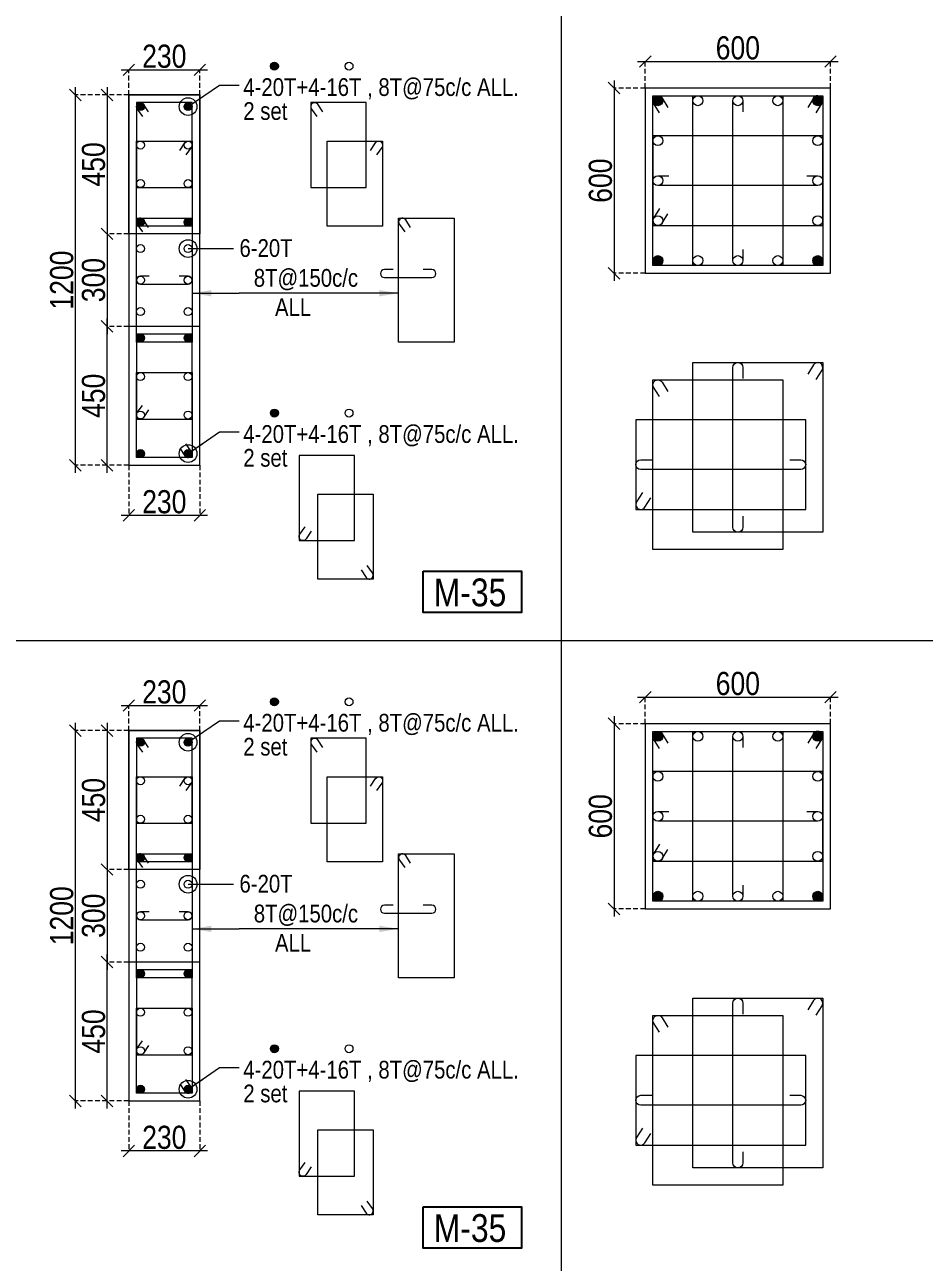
# Model space of a CAD drawing. Header units: millimetres. Extents: x 1112055 to 3390982, y -148532 to 766891.
# Drawn here: x 2171039 to 2182692, y 62093 to 78134 of the extents above; entities that cross this region are included whole.
import ezdxf
from ezdxf.enums import TextEntityAlignment as Align

# ---------------------------------------------------------------- set-up
doc = ezdxf.new("R2010")
doc.units = ezdxf.units.MM
doc.header["$PDMODE"] = 35
doc.header["$PDSIZE"] = -25
doc.linetypes.add('DASHED2', pattern=[0.375, 0.25, -0.125])
doc.linetypes.add('Hidden', pattern=[9.525, 6.35, -3.175])
for name, color, linetype, lineweight in [('B COL', 1, 'Continuous', 30), ('B COL. SIZE DIM', 220, 'Continuous', 25), ('B COLSCH', 204, 'Continuous', 20), ('B COLUMN', 1, 'Hidden', 9), ('B STEEL', 34, 'Continuous', 15), ('B-ST TEXT', 7, 'Continuous', 9)]:
    doc.layers.add(name, color=color, linetype=linetype, lineweight=lineweight)
doc.layers.add('B TEXT', color=7, linetype='Continuous')
doc.styles.add('dim inside', font='romans.shx', dxfattribs={"width": 0.8, "height": 125})
doc.styles.add('SWINC', font='swissc.ttf')
doc.styles.add('TAHOMA', font='tahoma.ttf')
doc.dimstyles.new('dim inside', dxfattribs={"dimtxt": 125, "dimasz": 100, "dimexe": 0, "dimexo": 0, "dimgap": 10, "dimtad": 0, "dimdec": 0, "dimzin": 0, "dimdsep": 46, "dimtxsty": 'dim inside', "dimblk": 'SMALL', "dimcen": 0.09, "dimadec": 0, "dimazin": 0, "dimtfac": 1, "dimtdec": 0, "dimtofl": 0, "dimtmove": 0, "dimatfit": 3, "dimfxl": 1, "dimtolj": 1, "dimtzin": 0, "dimarcsym": 2})
doc.dimstyles.new('PARESH', dxfattribs={"dimscale": 0, "dimtxt": 300, "dimasz": 150, "dimexe": 150, "dimexo": 150, "dimgap": 25, "dimtad": 1, "dimdec": 0, "dimzin": 0, "dimdsep": 46, "dimtxsty": 'TAHOMA', "dimblk": 'ARCHTICK', "dimcen": 100, "dimdle": 150, "dimclrd": 251, "dimclre": 251, "dimclrt": 6, "dimadec": 0, "dimazin": 0, "dimtfac": 1, "dimtdec": 0, "dimtix": 1, "dimtofl": 0, "dimtmove": 0, "dimatfit": 2, "dimfxl": 0.18, "dimtolj": 1, "dimtzin": 0, "dimlwd": 9, "dimlwe": 9, "dimarcsym": 0})

# ---------------------------------------------------------------- blocks, each defined once
blk = doc.blocks.new('_Oblique')
at = {"color": 0, "linetype": 'ByBlock', "lineweight": -2}
blk.add_line((-0.5, -0.5), (0.5, 0.5), dxfattribs=at)
blk = doc.blocks.new('*D3693')
at = {"layer": 'B COL. SIZE DIM', "color": 250, "lineweight": 9, "ltscale": 250, "transparency": 16777216}
blk.add_line((2172287, 69309), (2173407, 69309), dxfattribs=at)
at = {"layer": 'B COL. SIZE DIM', "color": 250, "linetype": 'DASHED2', "lineweight": 9, "ltscale": 250, "transparency": 16777216}
for p, q in [((2172387, 68984), (2172387, 69309)), ((2173307, 68984), (2173307, 69309))]:
    blk.add_line(p, q, dxfattribs=at)
at = {"layer": 'Defpoints', "color": 0, "transparency": 16777216}
for p in [(2173307, 69309), (2172387, 68984), (2173307, 68984)]:
    blk.add_point(p, dxfattribs=at)
at = {"layer": 'B COL. SIZE DIM', "color": 250, "lineweight": 9, "transparency": 16777216, "xscale": 150, "yscale": 150, "zscale": 150, "rotation": 180}
blk.add_blockref('_Oblique', (2172387, 69309), dxfattribs=at)
at = {"layer": 'B COL. SIZE DIM', "color": 250, "lineweight": 9, "transparency": 16777216, "xscale": 150, "yscale": 150, "zscale": 150}
blk.add_blockref('_Oblique', (2173307, 69309), dxfattribs=at)
at = {"layer": 'B COL. SIZE DIM', "color": 6, "transparency": 16777216, "insert": (2172847, 69484), "char_height": 300, "attachment_point": 5, "style": 'SWINC'}
blk.add_mtext('\\A1;230', dxfattribs=at)
blk = doc.blocks.new('*D3694')
at = {"layer": 'B COL. SIZE DIM', "color": 250, "lineweight": 9, "ltscale": 250, "transparency": 16777216}
blk.add_line((2172106, 67284), (2172106, 65884), dxfattribs=at)
at = {"layer": 'B COL. SIZE DIM', "color": 250, "linetype": 'DASHED2', "lineweight": 9, "ltscale": 250, "transparency": 16777216}
for p, q in [((2172387, 67184), (2172106, 67184)), ((2172387, 65984), (2172106, 65984))]:
    blk.add_line(p, q, dxfattribs=at)
at = {"layer": 'Defpoints', "color": 0, "transparency": 16777216}
for p in [(2172387, 67184), (2172106, 65984), (2172387, 65984)]:
    blk.add_point(p, dxfattribs=at)
at = {"layer": 'B COL. SIZE DIM', "color": 250, "lineweight": 9, "transparency": 16777216, "xscale": 150, "yscale": 150, "zscale": 150}
for p, rotation in [((2172106, 67184), 90), ((2172106, 65984), 270)]:
    blk.add_blockref('_Oblique', p, dxfattribs=dict(at, rotation=rotation))
at = {"layer": 'B COL. SIZE DIM', "color": 6, "transparency": 16777216, "insert": (2171931, 66584), "char_height": 300, "attachment_point": 5, "rotation": 90, "style": 'SWINC'}
blk.add_mtext('\\A1;300', dxfattribs=at)
blk = doc.blocks.new('*D3695')
at = {"layer": 'B COL. SIZE DIM', "color": 250, "lineweight": 9, "ltscale": 250, "transparency": 16777216}
blk.add_line((2172106, 69084), (2172106, 67084), dxfattribs=at)
at = {"layer": 'B COL. SIZE DIM', "color": 250, "linetype": 'DASHED2', "lineweight": 9, "ltscale": 250, "transparency": 16777216}
for p, q in [((2172387, 68984), (2172106, 68984)), ((2172387, 67184), (2172106, 67184))]:
    blk.add_line(p, q, dxfattribs=at)
at = {"layer": 'Defpoints', "color": 0, "transparency": 16777216}
for p in [(2172387, 68984), (2172106, 67184), (2172387, 67184)]:
    blk.add_point(p, dxfattribs=at)
at = {"layer": 'B COL. SIZE DIM', "color": 250, "lineweight": 9, "transparency": 16777216, "xscale": 150, "yscale": 150, "zscale": 150}
for p, rotation in [((2172106, 68984), 90), ((2172106, 67184), 270)]:
    blk.add_blockref('_Oblique', p, dxfattribs=dict(at, rotation=rotation))
at = {"layer": 'B COL. SIZE DIM', "color": 6, "transparency": 16777216, "insert": (2171931, 68084), "char_height": 300, "attachment_point": 5, "rotation": 90, "style": 'SWINC'}
blk.add_mtext('\\A1;450', dxfattribs=at)
blk = doc.blocks.new('*D3696')
at = {"layer": 'B COL. SIZE DIM', "color": 250, "lineweight": 9, "ltscale": 250, "transparency": 16777216}
blk.add_line((2172106, 64084), (2172106, 66084), dxfattribs=at)
at = {"layer": 'B COL. SIZE DIM', "color": 250, "linetype": 'DASHED2', "lineweight": 9, "ltscale": 250, "transparency": 16777216}
for p, q in [((2172387, 65984), (2172106, 65984)), ((2172387, 64184), (2172106, 64184))]:
    blk.add_line(p, q, dxfattribs=at)
at = {"layer": 'Defpoints', "color": 0, "transparency": 16777216}
for p in [(2172106, 65984), (2172387, 65984), (2172387, 64184)]:
    blk.add_point(p, dxfattribs=at)
at = {"layer": 'B COL. SIZE DIM', "color": 250, "lineweight": 9, "transparency": 16777216, "xscale": 150, "yscale": 150, "zscale": 150}
for p, rotation in [((2172106, 65984), 90), ((2172106, 64184), 270)]:
    blk.add_blockref('_Oblique', p, dxfattribs=dict(at, rotation=rotation))
at = {"layer": 'B COL. SIZE DIM', "color": 6, "transparency": 16777216, "insert": (2171931, 65084), "char_height": 300, "attachment_point": 5, "rotation": 90, "style": 'SWINC'}
blk.add_mtext('\\A1;450', dxfattribs=at)
blk = doc.blocks.new('*D3697')
at = {"layer": 'B COL. SIZE DIM', "color": 250, "lineweight": 9, "ltscale": 250, "transparency": 16777216}
blk.add_line((2171694, 69084), (2171694, 64084), dxfattribs=at)
at = {"layer": 'B COL. SIZE DIM', "color": 250, "linetype": 'DASHED2', "lineweight": 9, "ltscale": 250, "transparency": 16777216}
for p, q in [((2172387, 68984), (2171694, 68984)), ((2172387, 64184), (2171694, 64184))]:
    blk.add_line(p, q, dxfattribs=at)
at = {"layer": 'Defpoints', "color": 0, "transparency": 16777216}
for p in [(2172387, 68984), (2171694, 64184), (2172387, 64184)]:
    blk.add_point(p, dxfattribs=at)
at = {"layer": 'B COL. SIZE DIM', "color": 250, "lineweight": 9, "transparency": 16777216, "xscale": 150, "yscale": 150, "zscale": 150}
for p, rotation in [((2171694, 68984), 90), ((2171694, 64184), 270)]:
    blk.add_blockref('_Oblique', p, dxfattribs=dict(at, rotation=rotation))
at = {"layer": 'B COL. SIZE DIM', "color": 6, "transparency": 16777216, "insert": (2171519, 66584), "char_height": 300, "attachment_point": 5, "rotation": 90, "style": 'SWINC'}
blk.add_mtext('\\A1;1200', dxfattribs=at)
blk = doc.blocks.new('*D3698')
at = {"layer": 'B COL. SIZE DIM', "color": 250, "linetype": 'DASHED2', "lineweight": 9, "ltscale": 250, "transparency": 16777216}
for p, q in [((2172387, 64184), (2172387, 63535)), ((2173307, 64184), (2173307, 63535))]:
    blk.add_line(p, q, dxfattribs=at)
at = {"layer": 'B COL. SIZE DIM', "color": 250, "lineweight": 9, "ltscale": 250, "transparency": 16777216}
blk.add_line((2173407, 63535), (2172287, 63535), dxfattribs=at)
at = {"layer": 'Defpoints', "color": 0, "transparency": 16777216}
for p in [(2172387, 64184), (2173307, 64184), (2172387, 63535)]:
    blk.add_point(p, dxfattribs=at)
at = {"layer": 'B COL. SIZE DIM', "color": 250, "lineweight": 9, "transparency": 16777216, "xscale": 150, "yscale": 150, "zscale": 150, "rotation": 180}
blk.add_blockref('_Oblique', (2172387, 63535), dxfattribs=at)
at = {"layer": 'B COL. SIZE DIM', "color": 250, "lineweight": 9, "transparency": 16777216, "xscale": 150, "yscale": 150, "zscale": 150}
blk.add_blockref('_Oblique', (2173307, 63535), dxfattribs=at)
at = {"layer": 'B COL. SIZE DIM', "color": 6, "transparency": 16777216, "insert": (2172847, 63710), "char_height": 300, "attachment_point": 5, "style": 'SWINC'}
blk.add_mtext('\\A1;230', dxfattribs=at)
blk = doc.blocks.new('_ArchTick')
at = {"color": 0, "linetype": 'ByBlock', "const_width": 0.15}
blk.add_lwpolyline([(-0.5, -0.5), (0.5, 0.5)], dxfattribs=at)
blk = doc.blocks.new('*D3699')
at = {"layer": 'B COL. SIZE DIM', "color": 250, "lineweight": 9, "ltscale": 250, "transparency": 16777216}
blk.add_line((2172287, 77549), (2173407, 77549), dxfattribs=at)
at = {"layer": 'B COL. SIZE DIM', "color": 250, "linetype": 'DASHED2', "lineweight": 9, "ltscale": 250, "transparency": 16777216}
for p, q in [((2172387, 77224), (2172387, 77549)), ((2173307, 77224), (2173307, 77549))]:
    blk.add_line(p, q, dxfattribs=at)
at = {"layer": 'Defpoints', "color": 0, "transparency": 16777216}
for p in [(2173307, 77549), (2172387, 77224), (2173307, 77224)]:
    blk.add_point(p, dxfattribs=at)
at = {"layer": 'B COL. SIZE DIM', "color": 250, "lineweight": 9, "transparency": 16777216, "xscale": 150, "yscale": 150, "zscale": 150, "rotation": 180}
blk.add_blockref('_Oblique', (2172387, 77549), dxfattribs=at)
at = {"layer": 'B COL. SIZE DIM', "color": 250, "lineweight": 9, "transparency": 16777216, "xscale": 150, "yscale": 150, "zscale": 150}
blk.add_blockref('_Oblique', (2173307, 77549), dxfattribs=at)
at = {"layer": 'B COL. SIZE DIM', "color": 6, "transparency": 16777216, "insert": (2172847, 77724), "char_height": 300, "attachment_point": 5, "style": 'SWINC'}
blk.add_mtext('\\A1;230', dxfattribs=at)
blk = doc.blocks.new('*D3700')
at = {"layer": 'B COL. SIZE DIM', "color": 250, "lineweight": 9, "ltscale": 250, "transparency": 16777216}
blk.add_line((2172106, 75524), (2172106, 74124), dxfattribs=at)
at = {"layer": 'B COL. SIZE DIM', "color": 250, "linetype": 'DASHED2', "lineweight": 9, "ltscale": 250, "transparency": 16777216}
for p, q in [((2172387, 75424), (2172106, 75424)), ((2172387, 74224), (2172106, 74224))]:
    blk.add_line(p, q, dxfattribs=at)
at = {"layer": 'Defpoints', "color": 0, "transparency": 16777216}
for p in [(2172387, 75424), (2172106, 74224), (2172387, 74224)]:
    blk.add_point(p, dxfattribs=at)
at = {"layer": 'B COL. SIZE DIM', "color": 250, "lineweight": 9, "transparency": 16777216, "xscale": 150, "yscale": 150, "zscale": 150}
for p, rotation in [((2172106, 75424), 90), ((2172106, 74224), 270)]:
    blk.add_blockref('_Oblique', p, dxfattribs=dict(at, rotation=rotation))
at = {"layer": 'B COL. SIZE DIM', "color": 6, "transparency": 16777216, "insert": (2171931, 74824), "char_height": 300, "attachment_point": 5, "rotation": 90, "style": 'SWINC'}
blk.add_mtext('\\A1;300', dxfattribs=at)
blk = doc.blocks.new('*D3701')
at = {"layer": 'B COL. SIZE DIM', "color": 250, "lineweight": 9, "ltscale": 250, "transparency": 16777216}
blk.add_line((2172106, 77324), (2172106, 75324), dxfattribs=at)
at = {"layer": 'B COL. SIZE DIM', "color": 250, "linetype": 'DASHED2', "lineweight": 9, "ltscale": 250, "transparency": 16777216}
for p, q in [((2172387, 77224), (2172106, 77224)), ((2172387, 75424), (2172106, 75424))]:
    blk.add_line(p, q, dxfattribs=at)
at = {"layer": 'Defpoints', "color": 0, "transparency": 16777216}
for p in [(2172387, 77224), (2172106, 75424), (2172387, 75424)]:
    blk.add_point(p, dxfattribs=at)
at = {"layer": 'B COL. SIZE DIM', "color": 250, "lineweight": 9, "transparency": 16777216, "xscale": 150, "yscale": 150, "zscale": 150}
for p, rotation in [((2172106, 77224), 90), ((2172106, 75424), 270)]:
    blk.add_blockref('_Oblique', p, dxfattribs=dict(at, rotation=rotation))
at = {"layer": 'B COL. SIZE DIM', "color": 6, "transparency": 16777216, "insert": (2171931, 76324), "char_height": 300, "attachment_point": 5, "rotation": 90, "style": 'SWINC'}
blk.add_mtext('\\A1;450', dxfattribs=at)
blk = doc.blocks.new('*D3702')
at = {"layer": 'B COL. SIZE DIM', "color": 250, "lineweight": 9, "ltscale": 250, "transparency": 16777216}
blk.add_line((2172106, 72324), (2172106, 74324), dxfattribs=at)
at = {"layer": 'B COL. SIZE DIM', "color": 250, "linetype": 'DASHED2', "lineweight": 9, "ltscale": 250, "transparency": 16777216}
for p, q in [((2172387, 74224), (2172106, 74224)), ((2172387, 72424), (2172106, 72424))]:
    blk.add_line(p, q, dxfattribs=at)
at = {"layer": 'Defpoints', "color": 0, "transparency": 16777216}
for p in [(2172106, 74224), (2172387, 74224), (2172387, 72424)]:
    blk.add_point(p, dxfattribs=at)
at = {"layer": 'B COL. SIZE DIM', "color": 250, "lineweight": 9, "transparency": 16777216, "xscale": 150, "yscale": 150, "zscale": 150}
for p, rotation in [((2172106, 74224), 90), ((2172106, 72424), 270)]:
    blk.add_blockref('_Oblique', p, dxfattribs=dict(at, rotation=rotation))
at = {"layer": 'B COL. SIZE DIM', "color": 6, "transparency": 16777216, "insert": (2171931, 73324), "char_height": 300, "attachment_point": 5, "rotation": 90, "style": 'SWINC'}
blk.add_mtext('\\A1;450', dxfattribs=at)
blk = doc.blocks.new('*D3703')
at = {"layer": 'B COL. SIZE DIM', "color": 250, "lineweight": 9, "ltscale": 250, "transparency": 16777216}
blk.add_line((2171694, 77324), (2171694, 72324), dxfattribs=at)
at = {"layer": 'B COL. SIZE DIM', "color": 250, "linetype": 'DASHED2', "lineweight": 9, "ltscale": 250, "transparency": 16777216}
for p, q in [((2172387, 77224), (2171694, 77224)), ((2172387, 72424), (2171694, 72424))]:
    blk.add_line(p, q, dxfattribs=at)
at = {"layer": 'Defpoints', "color": 0, "transparency": 16777216}
for p in [(2172387, 77224), (2171694, 72424), (2172387, 72424)]:
    blk.add_point(p, dxfattribs=at)
at = {"layer": 'B COL. SIZE DIM', "color": 250, "lineweight": 9, "transparency": 16777216, "xscale": 150, "yscale": 150, "zscale": 150}
for p, rotation in [((2171694, 77224), 90), ((2171694, 72424), 270)]:
    blk.add_blockref('_Oblique', p, dxfattribs=dict(at, rotation=rotation))
at = {"layer": 'B COL. SIZE DIM', "color": 6, "transparency": 16777216, "insert": (2171519, 74824), "char_height": 300, "attachment_point": 5, "rotation": 90, "style": 'SWINC'}
blk.add_mtext('\\A1;1200', dxfattribs=at)
blk = doc.blocks.new('*D3704')
at = {"layer": 'B COL. SIZE DIM', "color": 250, "linetype": 'DASHED2', "lineweight": 9, "ltscale": 250, "transparency": 16777216}
for p, q in [((2172387, 72424), (2172387, 71774)), ((2173307, 72424), (2173307, 71774))]:
    blk.add_line(p, q, dxfattribs=at)
at = {"layer": 'B COL. SIZE DIM', "color": 250, "lineweight": 9, "ltscale": 250, "transparency": 16777216}
blk.add_line((2173407, 71774), (2172287, 71774), dxfattribs=at)
at = {"layer": 'Defpoints', "color": 0, "transparency": 16777216}
for p in [(2172387, 72424), (2173307, 72424), (2172387, 71774)]:
    blk.add_point(p, dxfattribs=at)
at = {"layer": 'B COL. SIZE DIM', "color": 250, "lineweight": 9, "transparency": 16777216, "xscale": 150, "yscale": 150, "zscale": 150, "rotation": 180}
blk.add_blockref('_Oblique', (2172387, 71774), dxfattribs=at)
at = {"layer": 'B COL. SIZE DIM', "color": 250, "lineweight": 9, "transparency": 16777216, "xscale": 150, "yscale": 150, "zscale": 150}
blk.add_blockref('_Oblique', (2173307, 71774), dxfattribs=at)
at = {"layer": 'B COL. SIZE DIM', "color": 6, "transparency": 16777216, "insert": (2172847, 71949), "char_height": 300, "attachment_point": 5, "style": 'SWINC'}
blk.add_mtext('\\A1;230', dxfattribs=at)
blk = doc.blocks.new('*D3731')
at = {"layer": 'B COL. SIZE DIM', "color": 250, "lineweight": 9, "ltscale": 250, "transparency": 16777216}
blk.add_line((2178977, 69418), (2181577, 69418), dxfattribs=at)
at = {"layer": 'B COL. SIZE DIM', "color": 250, "linetype": 'DASHED2', "lineweight": 9, "ltscale": 250, "transparency": 16777216}
for p, q in [((2179077, 69073), (2179077, 69418)), ((2181477, 69073), (2181477, 69418))]:
    blk.add_line(p, q, dxfattribs=at)
at = {"layer": 'Defpoints', "color": 0, "transparency": 16777216}
for p in [(2181477, 69418), (2179077, 69073), (2181477, 69073)]:
    blk.add_point(p, dxfattribs=at)
at = {"layer": 'B COL. SIZE DIM', "color": 250, "lineweight": 9, "transparency": 16777216, "xscale": 150, "yscale": 150, "zscale": 150, "rotation": 180}
blk.add_blockref('_Oblique', (2179077, 69418), dxfattribs=at)
at = {"layer": 'B COL. SIZE DIM', "color": 250, "lineweight": 9, "transparency": 16777216, "xscale": 150, "yscale": 150, "zscale": 150}
blk.add_blockref('_Oblique', (2181477, 69418), dxfattribs=at)
at = {"layer": 'B COL. SIZE DIM', "color": 6, "transparency": 16777216, "insert": (2180277, 69593), "char_height": 300, "attachment_point": 5, "style": 'SWINC'}
blk.add_mtext('\\A1;600', dxfattribs=at)
blk = doc.blocks.new('*D3732')
at = {"layer": 'B COL. SIZE DIM', "color": 250, "lineweight": 9, "ltscale": 250, "transparency": 16777216}
blk.add_line((2178673, 69173), (2178673, 66573), dxfattribs=at)
at = {"layer": 'B COL. SIZE DIM', "color": 250, "linetype": 'DASHED2', "lineweight": 9, "ltscale": 250, "transparency": 16777216}
for p, q in [((2179077, 69073), (2178673, 69073)), ((2179077, 66673), (2178673, 66673))]:
    blk.add_line(p, q, dxfattribs=at)
at = {"layer": 'Defpoints', "color": 0, "transparency": 16777216}
for p in [(2179077, 69073), (2178673, 66673), (2179077, 66673)]:
    blk.add_point(p, dxfattribs=at)
at = {"layer": 'B COL. SIZE DIM', "color": 250, "lineweight": 9, "transparency": 16777216, "xscale": 150, "yscale": 150, "zscale": 150}
for p, rotation in [((2178673, 69073), 90), ((2178673, 66673), 270)]:
    blk.add_blockref('_Oblique', p, dxfattribs=dict(at, rotation=rotation))
at = {"layer": 'B COL. SIZE DIM', "color": 6, "transparency": 16777216, "insert": (2178498, 67873), "char_height": 300, "attachment_point": 5, "rotation": 90, "style": 'SWINC'}
blk.add_mtext('\\A1;600', dxfattribs=at)
blk = doc.blocks.new('*D3733')
at = {"layer": 'B COL. SIZE DIM', "color": 250, "lineweight": 9, "ltscale": 250, "transparency": 16777216}
blk.add_line((2178977, 77658), (2181577, 77658), dxfattribs=at)
at = {"layer": 'B COL. SIZE DIM', "color": 250, "linetype": 'DASHED2', "lineweight": 9, "ltscale": 250, "transparency": 16777216}
for p, q in [((2179077, 77313), (2179077, 77658)), ((2181477, 77313), (2181477, 77658))]:
    blk.add_line(p, q, dxfattribs=at)
at = {"layer": 'Defpoints', "color": 0, "transparency": 16777216}
for p in [(2181477, 77658), (2179077, 77313), (2181477, 77313)]:
    blk.add_point(p, dxfattribs=at)
at = {"layer": 'B COL. SIZE DIM', "color": 250, "lineweight": 9, "transparency": 16777216, "xscale": 150, "yscale": 150, "zscale": 150, "rotation": 180}
blk.add_blockref('_Oblique', (2179077, 77658), dxfattribs=at)
at = {"layer": 'B COL. SIZE DIM', "color": 250, "lineweight": 9, "transparency": 16777216, "xscale": 150, "yscale": 150, "zscale": 150}
blk.add_blockref('_Oblique', (2181477, 77658), dxfattribs=at)
at = {"layer": 'B COL. SIZE DIM', "color": 6, "transparency": 16777216, "insert": (2180277, 77833), "char_height": 300, "attachment_point": 5, "style": 'SWINC'}
blk.add_mtext('\\A1;600', dxfattribs=at)
blk = doc.blocks.new('*D3734')
at = {"layer": 'B COL. SIZE DIM', "color": 250, "lineweight": 9, "ltscale": 250, "transparency": 16777216}
blk.add_line((2178673, 77413), (2178673, 74813), dxfattribs=at)
at = {"layer": 'B COL. SIZE DIM', "color": 250, "linetype": 'DASHED2', "lineweight": 9, "ltscale": 250, "transparency": 16777216}
for p, q in [((2179077, 77313), (2178673, 77313)), ((2179077, 74913), (2178673, 74913))]:
    blk.add_line(p, q, dxfattribs=at)
at = {"layer": 'Defpoints', "color": 0, "transparency": 16777216}
for p in [(2179077, 77313), (2178673, 74913), (2179077, 74913)]:
    blk.add_point(p, dxfattribs=at)
at = {"layer": 'B COL. SIZE DIM', "color": 250, "lineweight": 9, "transparency": 16777216, "xscale": 150, "yscale": 150, "zscale": 150}
for p, rotation in [((2178673, 77313), 90), ((2178673, 74913), 270)]:
    blk.add_blockref('_Oblique', p, dxfattribs=dict(at, rotation=rotation))
at = {"layer": 'B COL. SIZE DIM', "color": 6, "transparency": 16777216, "insert": (2178498, 76113), "char_height": 300, "attachment_point": 5, "rotation": 90, "style": 'SWINC'}
blk.add_mtext('\\A1;600', dxfattribs=at)

msp = doc.modelspace()

# ---------------------------------------------------------------- hatches: boundary and pattern name
at = {"layer": 'B STEEL', "lineweight": 13}
h = msp.add_hatch(color=256, dxfattribs=at)
h.dxf.hatch_style = 1
edge = h.paths.add_edge_path()
edge.add_ellipse((2174273.2, 77597), major_axis=(51.4, 0), ratio=1, start_angle=0, end_angle=360)
at = {"layer": 'B STEEL', "lineweight": 9, "ltscale": 0.5}
h = msp.add_hatch(color=34, dxfattribs=at)
edge = h.paths.add_edge_path()
edge.add_arc((2179241, 77148.9), 64, 0, 360)
h = msp.add_hatch(color=34, dxfattribs=at)
edge = h.paths.add_edge_path()
edge.add_arc((2181312.9, 77148.9), 64, 180, 540, ccw=False)
at = {"layer": 'B STEEL', "lineweight": 13}
h = msp.add_hatch(color=256, dxfattribs=at)
h.dxf.hatch_style = 1
edge = h.paths.add_edge_path()
edge.add_ellipse((2172538.2, 77072.6), major_axis=(51.4, 0), ratio=1, start_angle=0, end_angle=360)
h = msp.add_hatch(color=256, dxfattribs=at)
h.dxf.hatch_style = 1
edge = h.paths.add_edge_path()
edge.add_ellipse((2173155.4, 77072.6), major_axis=(51.4, 0), ratio=1, start_angle=0, end_angle=360)
h = msp.add_hatch(color=256, dxfattribs=at)
h.dxf.hatch_style = 1
edge = h.paths.add_edge_path()
edge.add_ellipse((2172538.2, 75575.4), major_axis=(51.4, 0), ratio=1, start_angle=0, end_angle=360)
h = msp.add_hatch(color=256, dxfattribs=at)
h.dxf.hatch_style = 1
edge = h.paths.add_edge_path()
edge.add_ellipse((2173155.4, 75575.4), major_axis=(51.4, 0), ratio=1, start_angle=0, end_angle=360)
at = {"layer": 'B STEEL', "lineweight": 9, "ltscale": 0.5}
h = msp.add_hatch(color=34, dxfattribs=at)
edge = h.paths.add_edge_path()
edge.add_arc((2179241, 75077), 64, 0, 360, ccw=False)
h = msp.add_hatch(color=34, dxfattribs=at)
edge = h.paths.add_edge_path()
edge.add_arc((2181312.9, 75077), 64, -180, 180)
at = {"layer": 'B STEEL', "lineweight": 13}
h = msp.add_hatch(color=256, dxfattribs=at)
h.dxf.hatch_style = 1
edge = h.paths.add_edge_path()
edge.add_ellipse((2172538.2, 74072.6), major_axis=(51.4, 0), ratio=1, start_angle=0, end_angle=360)
h = msp.add_hatch(color=256, dxfattribs=at)
h.dxf.hatch_style = 1
edge = h.paths.add_edge_path()
edge.add_ellipse((2173155.4, 74072.6), major_axis=(51.4, 0), ratio=1, start_angle=0, end_angle=360)
h = msp.add_hatch(color=256, dxfattribs=at)
h.dxf.hatch_style = 1
edge = h.paths.add_edge_path()
edge.add_ellipse((2174273.2, 73099.8), major_axis=(51.4, 0), ratio=1, start_angle=0, end_angle=360)
h = msp.add_hatch(color=256, dxfattribs=at)
h.dxf.hatch_style = 1
edge = h.paths.add_edge_path()
edge.add_ellipse((2172538.2, 72575.4), major_axis=(51.4, 0), ratio=1, start_angle=0, end_angle=360)
h = msp.add_hatch(color=256, dxfattribs=at)
h.dxf.hatch_style = 1
edge = h.paths.add_edge_path()
edge.add_ellipse((2173155.4, 72575.4), major_axis=(51.4, 0), ratio=1, start_angle=0, end_angle=360)
h = msp.add_hatch(color=256, dxfattribs=at)
h.dxf.hatch_style = 1
edge = h.paths.add_edge_path()
edge.add_ellipse((2174273.2, 69357.1), major_axis=(51.4, 0), ratio=1, start_angle=0, end_angle=360)
h = msp.add_hatch(color=256, dxfattribs=at)
h.dxf.hatch_style = 1
edge = h.paths.add_edge_path()
edge.add_ellipse((2172538.2, 68832.7), major_axis=(51.4, 0), ratio=1, start_angle=0, end_angle=360)
h = msp.add_hatch(color=256, dxfattribs=at)
h.dxf.hatch_style = 1
edge = h.paths.add_edge_path()
edge.add_ellipse((2173155.4, 68832.7), major_axis=(51.4, 0), ratio=1, start_angle=0, end_angle=360)
at = {"layer": 'B STEEL', "lineweight": 9, "ltscale": 0.5}
h = msp.add_hatch(color=34, dxfattribs=at)
edge = h.paths.add_edge_path()
edge.add_arc((2179241, 68909.1), 64, 0, 360)
h = msp.add_hatch(color=34, dxfattribs=at)
edge = h.paths.add_edge_path()
edge.add_arc((2181312.9, 68909.1), 64, 180, 540, ccw=False)
at = {"layer": 'B STEEL', "lineweight": 13}
h = msp.add_hatch(color=256, dxfattribs=at)
h.dxf.hatch_style = 1
edge = h.paths.add_edge_path()
edge.add_ellipse((2172538.2, 67335.5), major_axis=(51.4, 0), ratio=1, start_angle=0, end_angle=360)
h = msp.add_hatch(color=256, dxfattribs=at)
h.dxf.hatch_style = 1
edge = h.paths.add_edge_path()
edge.add_ellipse((2173155.4, 67335.5), major_axis=(51.4, 0), ratio=1, start_angle=0, end_angle=360)
at = {"layer": 'B STEEL', "lineweight": 9, "ltscale": 0.5}
h = msp.add_hatch(color=34, dxfattribs=at)
edge = h.paths.add_edge_path()
edge.add_arc((2179241, 66837.1), 64, 0, 360, ccw=False)
h = msp.add_hatch(color=34, dxfattribs=at)
edge = h.paths.add_edge_path()
edge.add_arc((2181312.9, 66837.1), 64, -180, 180)
at = {"layer": 'B STEEL', "lineweight": 13}
h = msp.add_hatch(color=256, dxfattribs=at)
h.dxf.hatch_style = 1
edge = h.paths.add_edge_path()
edge.add_ellipse((2172538.2, 65832.7), major_axis=(51.4, 0), ratio=1, start_angle=0, end_angle=360)
h = msp.add_hatch(color=256, dxfattribs=at)
h.dxf.hatch_style = 1
edge = h.paths.add_edge_path()
edge.add_ellipse((2173155.4, 65832.7), major_axis=(51.4, 0), ratio=1, start_angle=0, end_angle=360)
h = msp.add_hatch(color=256, dxfattribs=at)
h.dxf.hatch_style = 1
edge = h.paths.add_edge_path()
edge.add_ellipse((2174273.2, 64860), major_axis=(51.4, 0), ratio=1, start_angle=0, end_angle=360)
h = msp.add_hatch(color=256, dxfattribs=at)
h.dxf.hatch_style = 1
edge = h.paths.add_edge_path()
edge.add_ellipse((2172538.2, 64335.5), major_axis=(51.4, 0), ratio=1, start_angle=0, end_angle=360)
h = msp.add_hatch(color=256, dxfattribs=at)
h.dxf.hatch_style = 1
edge = h.paths.add_edge_path()
edge.add_ellipse((2173155.4, 64335.5), major_axis=(51.4, 0), ratio=1, start_angle=0, end_angle=360)

# ---------------------------------------------------------------- linework, layer by layer
at = {"layer": 'B COL', "lineweight": 13}
for points in [[(2172386.8, 72424), (2173306.8, 72424), (2173306.8, 77224), (2172386.8, 77224)], [(2172386.8, 77224), (2173306.8, 77224), (2173306.8, 75424), (2172386.8, 75424)], [(2172386.8, 72424), (2173306.8, 72424), (2173306.8, 74224), (2172386.8, 74224)], [(2172386.8, 64184.1), (2173306.8, 64184.1), (2173306.8, 68984.1), (2172386.8, 68984.1)], [(2172386.8, 68984.1), (2173306.8, 68984.1), (2173306.8, 67184.1), (2172386.8, 67184.1)], [(2172386.8, 64184.1), (2173306.8, 64184.1), (2173306.8, 65984.1), (2172386.8, 65984.1)]]:
    msp.add_lwpolyline(points, close=True, dxfattribs=at)
at = {"layer": 'B COLSCH', "color": 250, "lineweight": 0}
for p, q in [((2177989.9, 86630.3), (2177989.9, 21698.7)), ((2079293.2, 70150.6), (2221391.2, 70150.6))]:
    msp.add_line(p, q, dxfattribs=at)
at = {"layer": 'B COLUMN', "color": 1, "linetype": 'ByBlock', "lineweight": 20}
for points in [[(2179077, 74913), (2181477, 74913), (2181477, 77313), (2179077, 77313)], [(2179077, 66673.1), (2181477, 66673.1), (2181477, 69073.1), (2179077, 69073.1)]]:
    msp.add_lwpolyline(points, close=True, dxfattribs=at)
at = {"layer": 'B STEEL', "color": 34, "lineweight": 9, "ltscale": 0.5}
for points in [[(2179261.2, 76993.9), (2179186.5, 77115.4, -1), (2179295.5, 77182.5), (2179370.3, 77061)], [(2180341, 75219.6), (2180341, 75077, -1), (2180212.9, 75077), (2180212.9, 77148.9, -1), (2180341, 77148.9), (2180341, 77006.3)], [(2181292.7, 76993.9), (2181367.5, 77115.4, 1), (2181258.4, 77182.5), (2181183.7, 77061)], [(2181170.3, 76177), (2181312.9, 76177, -1), (2181312.9, 76048.9), (2179241, 76048.9, -1), (2179241, 76177), (2179383.6, 76177)], [(2179261.2, 75750), (2179186.5, 75628.5, 1), (2179295.5, 75561.4), (2179370.3, 75682.9)], [(2180341, 71761.8), (2180341, 71619.2, -1), (2180212.9, 71619.2), (2180212.9, 73691.2, -1), (2180341, 73691.2), (2180341, 73548.5)], [(2181292.7, 73536.1), (2181367.5, 73657.6, 1), (2181258.4, 73724.7), (2181183.7, 73603.2)], [(2179261.2, 73313), (2179186.5, 73434.5, -1), (2179295.5, 73501.6), (2179370.3, 73380.2)], [(2180949, 72496.1), (2181091.7, 72496.1, -1), (2181091.7, 72368.1), (2179019.7, 72368.1, -1), (2179019.7, 72496.1), (2179162.4, 72496.1)], [(2179040, 72069.1), (2178965.2, 71947.7, 1), (2179074.2, 71880.6), (2179149, 72002)], [(2179261.2, 68754.1), (2179186.5, 68875.5, -1), (2179295.5, 68942.6), (2179370.3, 68821.2)], [(2180341, 66979.8), (2180341, 66837.1, -1), (2180212.9, 66837.1), (2180212.9, 68909.1, -1), (2180341, 68909.1), (2180341, 68766.4)], [(2181292.7, 68754.1), (2181367.5, 68875.5, 1), (2181258.4, 68942.6), (2181183.7, 68821.2)], [(2181170.3, 67937.1), (2181312.9, 67937.1, -1), (2181312.9, 67809.1), (2179241, 67809.1, -1), (2179241, 67937.1), (2179383.6, 67937.1)], [(2179261.2, 67510.2), (2179186.5, 67388.7, 1), (2179295.5, 67321.6), (2179370.3, 67443)], [(2180341, 63522), (2180341, 63379.4, -1), (2180212.9, 63379.4), (2180212.9, 65451.3, -1), (2180341, 65451.3), (2180341, 65308.7)], [(2181292.7, 65296.3), (2181367.5, 65417.8, 1), (2181258.4, 65484.9), (2181183.7, 65363.4)], [(2179261.2, 65073.2), (2179186.5, 65194.7, -1), (2179295.5, 65261.8), (2179370.3, 65140.3)], [(2180949, 64256.3), (2181091.7, 64256.3, -1), (2181091.7, 64128.2), (2179019.7, 64128.2, -1), (2179019.7, 64256.3), (2179162.4, 64256.3)], [(2179040, 63829.3), (2178965.2, 63707.8, 1), (2179074.2, 63640.7), (2179149, 63762.2)]]:
    msp.add_lwpolyline(points, format="xyb", dxfattribs=at)
for points in [[(2180859, 77213), (2180859, 75013), (2179177, 75013), (2179177, 77213)], [(2181377, 77213), (2181377, 75013), (2179695, 75013), (2179695, 77213)], [(2179177, 75530.9), (2181377, 75530.9), (2181377, 76695), (2179177, 76695)], [(2181377, 73755.2), (2181377, 71555.2), (2179695, 71555.2), (2179695, 73755.2)], [(2180859, 73532.1), (2180859, 71332.1), (2179177, 71332.1), (2179177, 73532.1)], [(2178955.7, 71850.1), (2181155.7, 71850.1), (2181155.7, 73014.1), (2178955.7, 73014.1)], [(2180859, 68973.1), (2180859, 66773.1), (2179177, 66773.1), (2179177, 68973.1)], [(2181377, 68973.1), (2181377, 66773.1), (2179695, 66773.1), (2179695, 68973.1)], [(2179177, 67291.1), (2181377, 67291.1), (2181377, 68455.1), (2179177, 68455.1)], [(2181377, 65515.3), (2181377, 63315.3), (2179695, 63315.3), (2179695, 65515.3)], [(2180859, 65292.3), (2180859, 63092.3), (2179177, 63092.3), (2179177, 65292.3)], [(2178955.7, 63610.2), (2181155.7, 63610.2), (2181155.7, 64774.3), (2178955.7, 64774.3)]]:
    msp.add_lwpolyline(points, close=True, dxfattribs=at)
at = {"layer": 'B STEEL', "lineweight": 13}
for points in [[(2172486.8, 76023), (2173206.8, 76023), (2173206.8, 77124), (2172486.8, 77124)], [(2174743.1, 76023), (2175463.1, 76023), (2175463.1, 77124), (2174743.1, 77124)], [(2172486.8, 76624.9), (2173206.8, 76624.9), (2173206.8, 75524), (2172486.8, 75524)], [(2174955.4, 76624.9), (2175675.4, 76624.9), (2175675.4, 75524), (2174955.4, 75524)], [(2172486.8, 73023), (2173206.8, 73023), (2173206.8, 74124), (2172486.8, 74124)], [(2172486.8, 73624.9), (2173206.8, 73624.9), (2173206.8, 72524), (2172486.8, 72524)], [(2174592.3, 71447.7), (2175312.3, 71447.7), (2175312.3, 72548.6), (2174592.3, 72548.6)], [(2174834.4, 72049.6), (2175554.4, 72049.6), (2175554.4, 70948.6), (2174834.4, 70948.6)], [(2172486.8, 67783.2), (2173206.8, 67783.2), (2173206.8, 68884.1), (2172486.8, 68884.1)], [(2174743.1, 67783.2), (2175463.1, 67783.2), (2175463.1, 68884.1), (2174743.1, 68884.1)], [(2172486.8, 68385.1), (2173206.8, 68385.1), (2173206.8, 67284.1), (2172486.8, 67284.1)], [(2174955.4, 68385.1), (2175675.4, 68385.1), (2175675.4, 67284.1), (2174955.4, 67284.1)], [(2172486.8, 64783.2), (2173206.8, 64783.2), (2173206.8, 65884.1), (2172486.8, 65884.1)], [(2172486.8, 65385.1), (2173206.8, 65385.1), (2173206.8, 64284.1), (2172486.8, 64284.1)], [(2174592.3, 63207.8), (2175312.3, 63207.8), (2175312.3, 64308.8), (2174592.3, 64308.8)], [(2174834.4, 63809.7), (2175554.4, 63809.7), (2175554.4, 62708.8), (2174834.4, 62708.8)]]:
    msp.add_lwpolyline(points, close=True, dxfattribs=at)
for points in [[(2172643.8, 77003.8), (2172579.1, 77103.8, 1), (2172497.3, 77041.3), (2172566.4, 76946.5)], [(2174900.1, 77003.8), (2174835.3, 77103.8, 1), (2174753.6, 77041.3), (2174822.7, 76946.5)], [(2173049.8, 76504.7), (2173114.5, 76604.7, -1), (2173196.2, 76542.3), (2173127.2, 76447.4)], [(2175518.4, 76504.7), (2175583.1, 76604.7, -1), (2175664.8, 76542.3), (2175595.8, 76447.4)], [(2172643.8, 73143.2), (2172579.1, 73043.2, -1), (2172497.3, 73105.7), (2172566.4, 73200.5)], [(2173049.8, 72644.2), (2173114.5, 72544.2, 1), (2173196.2, 72606.6), (2173127.2, 72701.5)], [(2174749.3, 71567.8), (2174684.6, 71467.9, -1), (2174602.9, 71530.3), (2174671.9, 71625.2)], [(2175397.4, 71068.8), (2175462.1, 70968.8, 1), (2175543.8, 71031.2), (2175474.8, 71126.1)], [(2172643.8, 68764), (2172579.1, 68863.9, 1), (2172497.3, 68801.5), (2172566.4, 68706.6)], [(2174900.1, 68764), (2174835.3, 68863.9, 1), (2174753.6, 68801.5), (2174822.7, 68706.6)], [(2173049.8, 68264.9), (2173114.5, 68364.9, -1), (2173196.2, 68302.4), (2173127.2, 68207.6)], [(2175518.4, 68264.9), (2175583.1, 68364.9, -1), (2175664.8, 68302.4), (2175595.8, 68207.6)], [(2172643.8, 64903.4), (2172579.1, 64803.4, -1), (2172497.3, 64865.8), (2172566.4, 64960.7)], [(2173049.8, 64404.3), (2173114.5, 64304.3, 1), (2173196.2, 64366.8), (2173127.2, 64461.6)], [(2174749.3, 63328), (2174684.6, 63228, -1), (2174602.9, 63290.5), (2174671.9, 63385.3)], [(2175397.4, 62828.9), (2175462.1, 62729, 1), (2175543.8, 62791.4), (2175474.8, 62886.3)]]:
    msp.add_lwpolyline(points, format="xyb", dxfattribs=at)
at = {"layer": 'B STEEL', "color": 3, "lineweight": 13}
for points in [[(2173206.8, 74021.1), (2172486.8, 74021.1), (2172486.8, 75626.8), (2173206.8, 75626.8)], [(2176601.5, 74021.1), (2175881.5, 74021.1), (2175881.5, 75626.8), (2176601.5, 75626.8)], [(2173206.8, 65781.3), (2172486.8, 65781.3), (2172486.8, 67387), (2173206.8, 67387)], [(2176601.5, 65781.3), (2175881.5, 65781.3), (2175881.5, 67387), (2176601.5, 67387)]]:
    msp.add_lwpolyline(points, close=True, dxfattribs=at)
for points in [[(2172643.8, 75506.6), (2172579.1, 75606.6, 1), (2172497.3, 75544.2), (2172566.4, 75449.3)], [(2176038.5, 75506.6), (2175973.8, 75606.6, 1), (2175892.1, 75544.2), (2175961.1, 75449.3)], [(2175812.2, 74959.8), (2175697.6, 74959.8, 1), (2175697.6, 74856.9), (2176314.8, 74856.9, 1), (2176314.8, 74959.8), (2176200.2, 74959.8)], [(2172652.8, 74874.8), (2172538.2, 74874.8, 1), (2172538.2, 74771.9), (2173155.4, 74771.9, 1), (2173155.4, 74874.8), (2173040.8, 74874.8)], [(2172643.8, 67266.8), (2172579.1, 67366.8, 1), (2172497.3, 67304.3), (2172566.4, 67209.4)], [(2176038.5, 67266.8), (2175973.8, 67366.8, 1), (2175892.1, 67304.3), (2175961.1, 67209.4)], [(2172652.8, 66634.9), (2172538.2, 66634.9, 1), (2172538.2, 66532.1), (2173155.4, 66532.1, 1), (2173155.4, 66634.9), (2173040.8, 66634.9)], [(2175812.2, 66719.9), (2175697.6, 66719.9, 1), (2175697.6, 66617.1), (2176314.8, 66617.1, 1), (2176314.8, 66719.9), (2176200.2, 66719.9)]]:
    msp.add_lwpolyline(points, format="xyb", dxfattribs=at)
at = {"layer": 'B STEEL', "lineweight": 13}
for centre in [(2174273.2, 77597), (2175240, 77597), (2172538.2, 77072.6), (2173155.4, 77072.6), (2172538.2, 76573.5), (2173155.4, 76573.5), (2172538.2, 76074.4), (2173155.4, 76074.4), (2172538.2, 75575.4), (2173155.4, 75575.4), (2172538.2, 75232.6), (2173155.4, 75232.6), (2172538.2, 74823.4), (2173155.4, 74823.4), (2172538.2, 74415.4), (2173155.4, 74415.4), (2172538.2, 74072.6), (2173155.4, 74072.6), (2172538.2, 73573.5), (2173155.4, 73573.5), (2174273.2, 73099.8), (2175240, 73099.8), (2172538.2, 73074.4), (2173155.4, 73074.4), (2172538.2, 72575.4), (2173155.4, 72575.4), (2174273.2, 69357.1), (2175240, 69357.1), (2172538.2, 68832.7), (2173155.4, 68832.7), (2172538.2, 68333.7), (2173155.4, 68333.7), (2172538.2, 67834.6), (2173155.4, 67834.6), (2172538.2, 67335.5), (2173155.4, 67335.5), (2172538.2, 66992.7), (2173155.4, 66992.7), (2172538.2, 66583.5), (2173155.4, 66583.5), (2172538.2, 66175.5), (2173155.4, 66175.5), (2172538.2, 65832.7), (2173155.4, 65832.7), (2172538.2, 65333.7), (2173155.4, 65333.7), (2172538.2, 64834.6), (2173155.4, 64834.6), (2174273.2, 64860), (2175240, 64860), (2172538.2, 64335.5), (2173155.4, 64335.5)]:
    msp.add_circle(centre, 51.4, dxfattribs=at)
at = {"layer": 'B STEEL', "color": 34, "lineweight": 9, "ltscale": 0.5}
for centre in [(2179241, 77148.9), (2179759, 77148.9), (2180277, 77148.9), (2180795, 77148.9), (2181312.9, 77148.9), (2179241, 76630.9), (2181312.9, 76630.9), (2179241, 76113), (2181312.9, 76113), (2179241, 75595), (2181312.9, 75595), (2179241, 75077), (2179759, 75077), (2180277, 75077), (2180795, 75077), (2181312.9, 75077), (2179241, 68909.1), (2179759, 68909.1), (2180277, 68909.1), (2180795, 68909.1), (2181312.9, 68909.1), (2179241, 68391.1), (2181312.9, 68391.1), (2179241, 67873.1), (2181312.9, 67873.1), (2179241, 67355.1), (2181312.9, 67355.1), (2179241, 66837.1), (2179759, 66837.1), (2180277, 66837.1), (2180795, 66837.1), (2181312.9, 66837.1)]:
    msp.add_circle(centre, 64, dxfattribs=at)
at = {"layer": 'B TEXT', "color": 1}
for points in [[(2176200.8, 71052.2), (2177475.4, 71052.2), (2177475.4, 70514.2), (2176200.8, 70514.2)], [(2176200.8, 62812.3), (2177475.4, 62812.3), (2177475.4, 62274.4), (2176200.8, 62274.4)]]:
    msp.add_lwpolyline(points, close=True, dxfattribs=at)

# ---------------------------------------------------------------- texts
at = {"layer": 'B TEXT', "lineweight": 15, "style": 'SWINC'}
for s, p in [('4-20T+4-16T , 8T@75c/c ALL.', (2173870.4, 77141.9)), ('2 set', (2173870.4, 76831.7)), ('6-20T', (2173820.8, 75055.3)), ('8T@150c/c', (2174006.3, 74668.8)), ('ALL', (2174280.9, 74288)), ('4-20T+4-16T , 8T@75c/c ALL.', (2173870.4, 72644.8)), ('2 set', (2173870.4, 72336.5)), ('4-20T+4-16T , 8T@75c/c ALL.', (2173870.4, 68902.1)), ('2 set', (2173870.4, 68591.9)), ('6-20T', (2173820.8, 66815.4)), ('8T@150c/c', (2174006.3, 66428.9)), ('ALL', (2174280.9, 66048.2)), ('4-20T+4-16T , 8T@75c/c ALL.', (2173870.4, 64404.9)), ('2 set', (2173870.4, 64096.7))]:
    msp.add_text(s, height=230, dxfattribs=at).set_placement(p, align=Align.BOTTOM_LEFT)
at = {"layer": 'B TEXT', "color": 1, "style": 'SWINC'}
for p in [(2176338.1, 70487.7), (2176338.1, 62247.8)]:
    msp.add_text('M-35', height=360, dxfattribs=at).set_placement(p, align=Align.BOTTOM_LEFT)

# ---------------------------------------------------------------- dimensions: what is measured, and where the dimension line sits
at = {"layer": 'B COL. SIZE DIM', "color": 250, "ltscale": 250}
for base, p1, p2, picture, middle in [((2181477, 77657.9), (2179077, 77313), (2181477, 77313), '*D3733', (2180277, 77832.9)), ((2173306.8, 77548.8), (2172386.8, 77224), (2173306.8, 77224), '*D3699', (2172846.8, 77723.8)), ((2172386.8, 71774.4), (2173306.8, 72424), (2172386.8, 72424), '*D3704', (2172846.8, 71949.4)), ((2181477, 69418.1), (2179077, 69073.1), (2181477, 69073.1), '*D3731', (2180277, 69593.1)), ((2173306.8, 69309), (2172386.8, 68984.1), (2173306.8, 68984.1), '*D3693', (2172846.8, 69484)), ((2172386.8, 63534.6), (2173306.8, 64184.1), (2172386.8, 64184.1), '*D3698', (2172846.8, 63709.6))]:
    dim = msp.add_linear_dim(base=base, p1=p1, p2=p2, dimstyle='dim inside', override={"dimtxt": 300, "dimasz": 150, "dimgap": 25, "dimtad": 3, "dimlfac": 0.25, "dimtxsty": 'SWINC', "dimblk1": 'Oblique', "dimblk2": 'Oblique', "dimsah": 1, "dimdle": 100, "dimclrd": 250, "dimclre": 250, "dimclrt": 6, "dimfxl": 1000, "dimlwd": 9, "dimlwe": 9}, dxfattribs=at)
    dim.commit()
    dim.dimension.update_dxf_attribs({"geometry": picture, "text_midpoint": middle})
for base, p1, p2, angle, picture, middle in [((2171694.1, 72424), (2172386.8, 77224), (2172386.8, 72424), 90, '*D3703', (2171519.1, 74824)), ((2172106.3, 75424), (2172386.8, 77224), (2172386.8, 75424), 90, '*D3701', (2171931.3, 76324)), ((2178673.1, 74913), (2179077, 77313), (2179077, 74913), 90, '*D3734', (2178498.1, 76113)), ((2172106.3, 74224), (2172386.8, 75424), (2172386.8, 74224), 90, '*D3700', (2171931.3, 74824)), ((2172106.3, 74224), (2172386.8, 72424), (2172386.8, 74224), 270, '*D3702', (2171931.3, 73324)), ((2178673.1, 66673.1), (2179077, 69073.1), (2179077, 66673.1), 90, '*D3732', (2178498.1, 67873.1)), ((2171694.1, 64184.1), (2172386.8, 68984.1), (2172386.8, 64184.1), 90, '*D3697', (2171519.1, 66584.1)), ((2172106.3, 67184.1), (2172386.8, 68984.1), (2172386.8, 67184.1), 90, '*D3695', (2171931.3, 68084.1)), ((2172106.3, 65984.1), (2172386.8, 67184.1), (2172386.8, 65984.1), 90, '*D3694', (2171931.3, 66584.1)), ((2172106.3, 65984.1), (2172386.8, 64184.1), (2172386.8, 65984.1), 270, '*D3696', (2171931.3, 65084.1))]:
    dim = msp.add_linear_dim(base=base, p1=p1, p2=p2, angle=angle, dimstyle='dim inside', override={"dimtxt": 300, "dimasz": 150, "dimgap": 25, "dimtad": 3, "dimlfac": 0.25, "dimtxsty": 'SWINC', "dimblk1": 'Oblique', "dimblk2": 'Oblique', "dimsah": 1, "dimdle": 100, "dimclrd": 250, "dimclre": 250, "dimclrt": 6, "dimfxl": 1000, "dimlwd": 9, "dimlwe": 9}, dxfattribs=at)
    dim.commit()
    dim.dimension.update_dxf_attribs({"geometry": picture, "text_midpoint": middle})

# ---------------------------------------------------------------- leaders
at = {"layer": 'B-ST TEXT', "lineweight": 15}
for points, override in [([(2173155.4, 77072.6), (2173562.5, 77352.2), (2173817, 77352.2)], {"dimscale": 1, "dimasz": 230, "dimtad": 0, "dimclrd": 0, "dimldrblk": 'Origin', "dimtfill": 2}), ([(2173155.4, 75232.6), (2173743.8, 75232.6)], {"dimscale": 1, "dimasz": 230, "dimtad": 0, "dimclrd": 0, "dimldrblk": 'Origin', "dimtfill": 2}), ([(2173206.8, 74653.8), (2173816, 74653.8)], {"dimscale": 1, "dimasz": 250, "dimtad": 0, "dimclrd": 0, "dimtfill": 2}), ([(2175881.5, 74653.8), (2173816, 74653.8)], {"dimscale": 1, "dimasz": 250, "dimtad": 0, "dimclrd": 0, "dimtfill": 2}), ([(2173155.4, 72575.4), (2173562.5, 72855), (2173817, 72855)], {"dimscale": 1, "dimasz": 230, "dimtad": 0, "dimclrd": 0, "dimldrblk": 'Origin', "dimtfill": 2}), ([(2173155.4, 68832.7), (2173562.5, 69112.3), (2173817, 69112.3)], {"dimscale": 1, "dimasz": 230, "dimtad": 0, "dimclrd": 0, "dimldrblk": 'Origin', "dimtfill": 2}), ([(2173155.4, 66992.7), (2173743.8, 66992.7)], {"dimscale": 1, "dimasz": 230, "dimtad": 0, "dimclrd": 0, "dimldrblk": 'Origin', "dimtfill": 2}), ([(2173206.8, 66414), (2173816, 66414)], {"dimscale": 1, "dimasz": 250, "dimtad": 0, "dimclrd": 0, "dimtfill": 2}), ([(2175881.5, 66414), (2173816, 66414)], {"dimscale": 1, "dimasz": 250, "dimtad": 0, "dimclrd": 0, "dimtfill": 2}), ([(2173155.4, 64335.5), (2173562.5, 64615.2), (2173817, 64615.2)], {"dimscale": 1, "dimasz": 230, "dimtad": 0, "dimclrd": 0, "dimldrblk": 'Origin', "dimtfill": 2})]:
    msp.add_leader(points, dimstyle='PARESH', override=override, dxfattribs=at)

doc.saveas('drawing.dxf')
